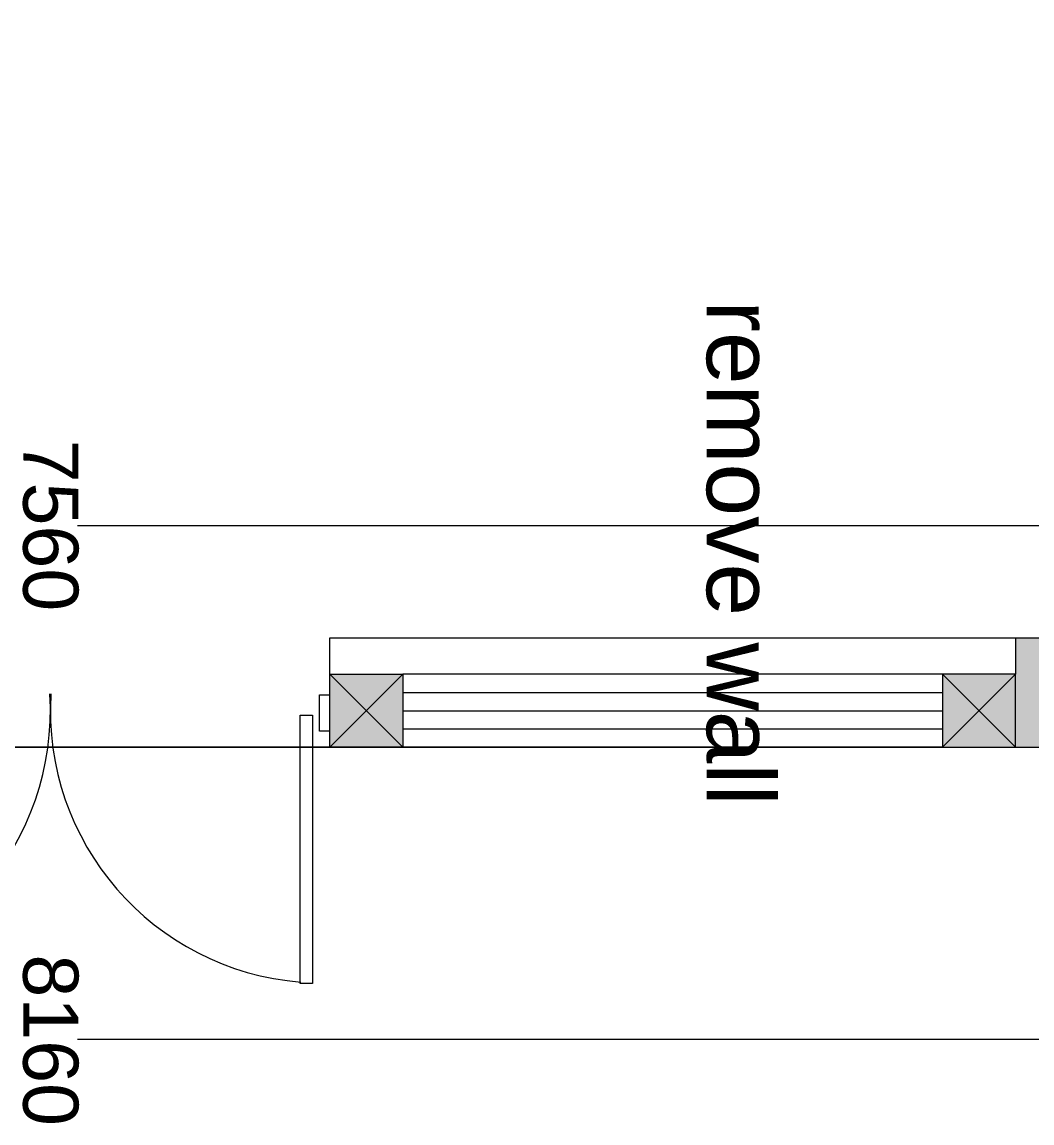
# Model space of a CAD drawing. Header units: millimetres. Extents: x -5841 to 140562, y 1006 to 102310.
# Drawn here: x 73612 to 76373, y 57848 to 60857 of the extents above; entities that cross this region are included whole.
import ezdxf

# ---------------------------------------------------------------- set-up
doc = ezdxf.new("R2010")
doc.units = ezdxf.units.MM
doc.header["$LTSCALE"] = 10
doc.layers.add('PDF17_0', color=7, linetype='Continuous')
doc.layers.add('PDF17_Text', color=7, linetype='Continuous')
doc.layers.add('PDF17_KD - WALL - LOADBEARING', color=7, linetype='Continuous', true_color=0x939598)
doc.styles.add('PDF ArialMT', font='arial.ttf')

msp = doc.modelspace()

# ---------------------------------------------------------------- linework, layer by layer
at = {"layer": 'PDF17_0', "lineweight": 0}
for points in [[(76327.76435, 58875.10169), (76128.17296, 59074.69308), (74653.06783, 59074.69308), (74453.47644, 58875.10169), (74453.47644, 59174.48878), (77469.17762, 59174.48878), (77469.17762, 61008.23469), (77469.17762, 61329.45209), (77540.90578, 61329.45209), (77540.90578, 62580.0169)], [(75613.6014, 58875.10169), (77768.56471, 58875.10169), (77768.56471, 61008.23469), (77768.56471, 62580.0169)], [(77369.38193, 59480.1131), (73764.26241, 59480.1131)], [(76327.76435, 59174.48878), (76327.76435, 59074.69308), (76128.17296, 58875.10169), (74453.47644, 58875.10169), (72922.23623, 58875.10169)], [(76128.17296, 58875.10169), (74653.06783, 58875.10169), (74453.47644, 59074.69308)], [(74653.06783, 59024.79523), (76128.17296, 59024.79523)], [(74453.47644, 58918.76231), (74425.4089, 58918.76231), (74425.4089, 59018.558), (74453.47644, 59018.558)], [(74653.06783, 58974.89739), (76128.17296, 58974.89739)], [(74653.06783, 58924.99954), (76128.17296, 58924.99954)], [(77668.76902, 58076.73612), (73764.26241, 58076.73612)]]:
    msp.add_lwpolyline(points, dxfattribs=at)
for points in [[(77768.56471, 61008.23469), (69289.04917, 61008.23469), (69285.93056, 59873.05865), (69610.26657, 59873.05865), (69610.26657, 58875.10169), (77768.56471, 58875.10169)], [(74653.06783, 58875.10169), (74453.47644, 58875.10169), (74453.47644, 59074.69308), (74653.06783, 59074.69308)], [(76327.76435, 59074.69308), (76128.17296, 59074.69308), (76128.17296, 58875.10169), (76327.76435, 58875.10169)], [(74406.6972, 58962.42292), (74406.6972, 58229.54828), (74372.39243, 58229.54828), (74372.39243, 58962.42292)]]:
    msp.add_lwpolyline(points, close=True, dxfattribs=at)
for centre, start, end in [((72946.17311, 58974.86248), 274.56481957, 3.56506481), ((74433.81298, 58974.86248), 176.43493519, 265.43518043)]:
    msp.add_arc(centre, 743.78981, start, end, dxfattribs=at)
at = {"layer": 'PDF17_KD - WALL - LOADBEARING', "color": 0, "true_color": 0x636466, "transparency": 33554559}
for points in [[(77469.17762, 58875.10169), (77469.17762, 59174.48878), (76327.76435, 58875.10169)], [(77469.17762, 59174.48878), (76327.76435, 58875.10169), (76327.76435, 59174.48878)]]:
    msp.add_solid(points, dxfattribs=at)
at = {"layer": 'PDF17_KD - WALL - LOADBEARING', "color": 0, "true_color": 0xc78733, "transparency": 33554559}
for points in [[(74553.27213, 59074.69308), (74553.27213, 58974.89739), (74453.47644, 59074.69308)], [(74553.27213, 58974.89739), (74453.47644, 59074.69308), (74453.47644, 58875.10169)], [(74653.06783, 58875.10169), (74653.06783, 59074.69308), (74553.27213, 58974.89739)], [(74653.06783, 59074.69308), (74553.27213, 58974.89739), (74553.27213, 59074.69308)], [(76227.96866, 59074.69308), (76227.96866, 58974.89739), (76128.17296, 59074.69308)], [(76227.96866, 58974.89739), (76128.17296, 59074.69308), (76128.17296, 58875.10169)], [(76327.76435, 58875.10169), (76327.76435, 59074.69308), (76227.96866, 58974.89739)], [(76327.76435, 59074.69308), (76227.96866, 58974.89739), (76227.96866, 59074.69308)], [(74553.27213, 58974.89739), (74553.27213, 58875.10169), (74453.47644, 58875.10169)], [(74653.06783, 58875.10169), (74553.27213, 58875.10169), (74553.27213, 58974.89739)], [(76227.96866, 58974.89739), (76227.96866, 58875.10169), (76128.17296, 58875.10169)], [(76327.76435, 58875.10169), (76227.96866, 58875.10169), (76227.96866, 58974.89739)]]:
    msp.add_solid(points, dxfattribs=at)

# ---------------------------------------------------------------- texts
at = {"layer": 'PDF17_Text', "attachment_point": 4, "rotation": 270, "style": 'PDF ArialMT'}
for s, insert, char_height in [('remove wall', (75575.22784, 60096.05076), 185.2017891), ('7560', (73690.05491, 59715.56381), 150.87259), ('8160', (73690.05491, 58309.01111), 150.87259)]:
    msp.add_mtext(s, dxfattribs=dict(at, insert=insert, char_height=char_height))

doc.saveas('drawing.dxf')
